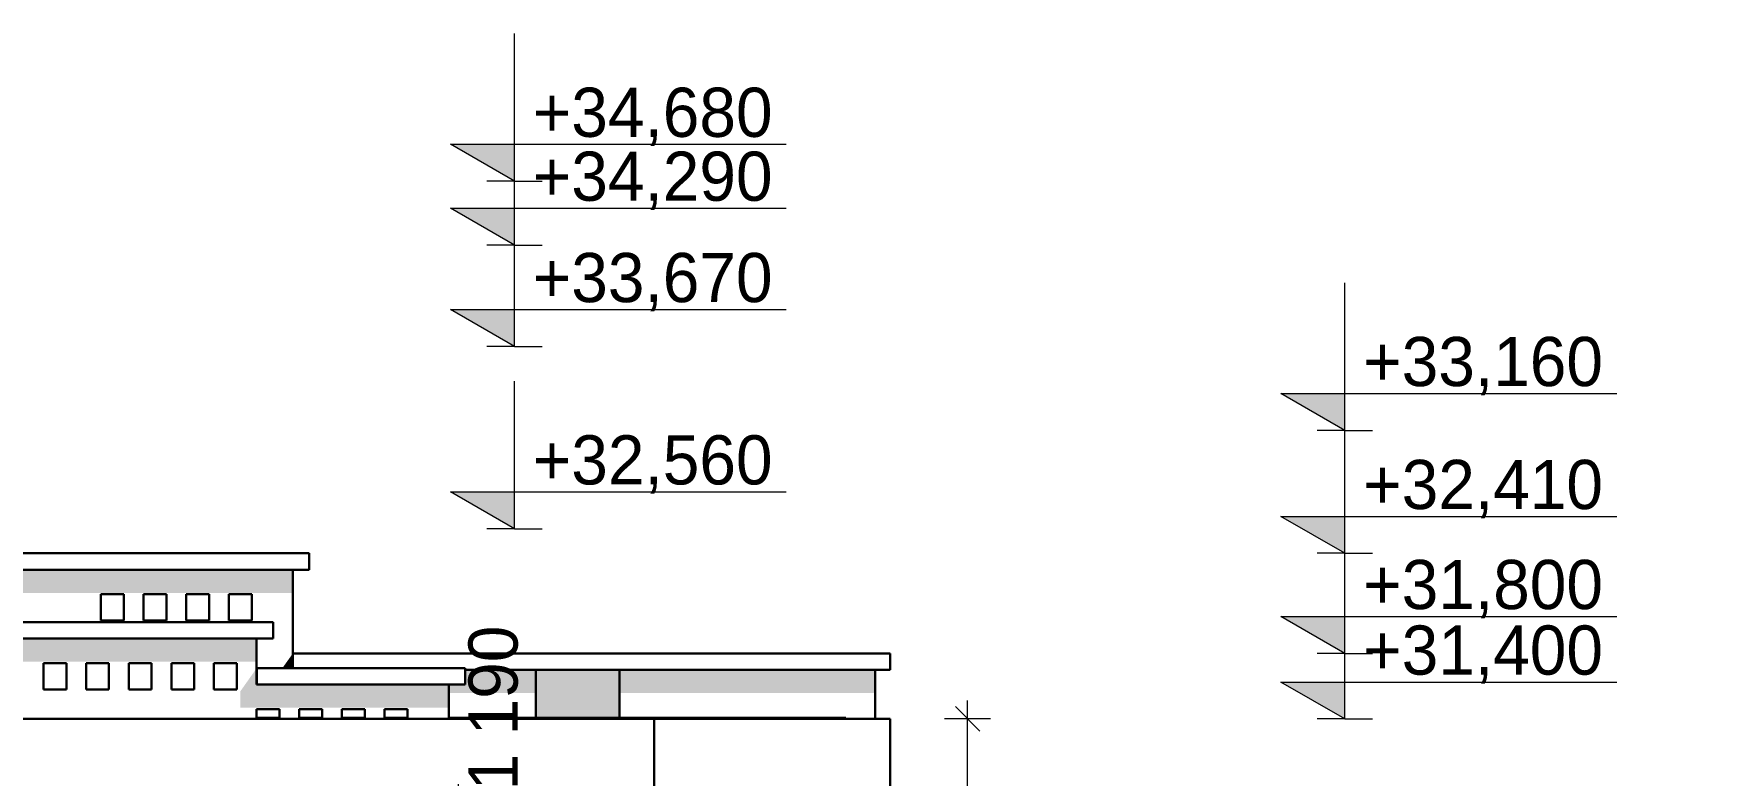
# Model space of a CAD drawing. Extents: x 433743 to 1380979, y -3599 to 36112.
# Drawn here: x 511188 to 521428, y 31055 to 35580 of the extents above; entities that cross this region are included whole.
import ezdxf

# ---------------------------------------------------------------- set-up
doc = ezdxf.new("R2010")
doc.units = 0
doc.header["$MEASUREMENT"] = 0
doc.layers.add('0_Ном_пера__98', color=7, linetype='Continuous', lineweight=13, true_color=0x001f3e)
for name, color, linetype in [('Двери ArchiCAD', 7, 'Continuous'), ('Интерьер- Перегородка', 7, 'Continuous'), ('Крыши', 7, 'Continuous'), ('Перекрытия', 7, 'Continuous'), ('Стены наружные', 7, 'Continuous')]:
    doc.layers.add(name, color=color, linetype=linetype)
for name, color, linetype, lineweight in [('Двери ArchiCAD_Ном_пера__41', 7, 'Continuous', 30), ('Интерьер- Перегородка_Ном_пера__41', 7, 'Continuous', 30), ('Интерьер- Перегородка_Ном_пера__7', 7, 'Continuous', 5), ('Крыши_Ном_пера__61', 7, 'Continuous', 40), ('Перекрытия_Ном_пера__41', 7, 'Continuous', 30), ('Стены наружные_Ном_пера__41', 7, 'Continuous', 30), ('Стены наружные_Ном_пера__7', 7, 'Continuous', 5)]:
    doc.layers.add(name, color=color, linetype=linetype, lineweight=lineweight)
doc.styles.add('СГЕНЕРИР_СТИЛЬ_1', font='')
doc.styles.add('СГЕНЕРИР_СТИЛЬ_3', font='')
doc.styles.get('СГЕНЕРИР_СТИЛЬ_1').set_extended_font_data('Century Gothic')
doc.styles.get('СГЕНЕРИР_СТИЛЬ_3').set_extended_font_data('Arial Unicode MS Кириллический')
doc.dimstyles.new('СГЕНЕРИР_СТИЛЬ__1', dxfattribs={"dimtxt": 300, "dimasz": 142.5, "dimexe": 0.18, "dimexo": 300, "dimgap": 0.09, "dimtad": 3, "dimdec": 0, "dimzin": 0, "dimdsep": 46, "dimtxsty": 'СГЕНЕРИР_СТИЛЬ_3', "dimblk": 'ARROWHEAD_6', "dimblk1": 'ARROWHEAD_6', "dimblk2": 'ARROWHEAD_6', "dimcen": 0.09, "dimclrd": 256, "dimclre": 256, "dimclrt": 256, "dimadec": 0, "dimazin": 0, "dimtfac": 1, "dimtdec": 4, "dimtmove": 0, "dimatfit": 3, "dimfxl": 0, "dimtolj": 1, "dimtzin": 0, "dimarcsym": 0})
doc.dimstyles.new('СГЕНЕРИР_СТИЛЬ__2', dxfattribs={"dimtxt": 300, "dimasz": 142.5, "dimexe": 0.18, "dimexo": 300, "dimgap": 0.09, "dimtad": 1, "dimdec": 0, "dimzin": 0, "dimdsep": 46, "dimtxsty": 'СГЕНЕРИР_СТИЛЬ_3', "dimblk": 'ARROWHEAD_6', "dimblk1": 'ARROWHEAD_6', "dimblk2": 'ARROWHEAD_6', "dimcen": 0.09, "dimclrd": 256, "dimclre": 256, "dimclrt": 256, "dimadec": 0, "dimazin": 0, "dimtfac": 1, "dimtdec": 4, "dimtmove": 0, "dimatfit": 3, "dimfxl": 0, "dimtolj": 1, "dimtzin": 0, "dimarcsym": 0})

# ---------------------------------------------------------------- blocks, each defined once
blk = doc.blocks.new('Элемент разреза_47', base_point=(133391, 0))
at = {"layer": 'Перекрытия_Ном_пера__41', "linetype": 'Continuous'}
for p, q in [((510529, 31400), (510995, 31400)), ((510529, 30890), (510529, 31400)), ((510995, 31400), (514971, 31400)), ((510995, 30890), (510995, 31400)), ((514971, 30890), (514971, 31400)), ((510529, 30890), (510995, 30890)), ((510995, 30890), (514971, 30890))]:
    blk.add_line(p, q, dxfattribs=at)
blk = doc.blocks.new('Элемент разреза_60', base_point=(133391, 0))
at = {"layer": 'Перекрытия_Ном_пера__41', "linetype": 'Continuous'}
for p, q in [((512549, 31710), (513819, 31710)), ((512549, 31610), (512549, 31710)), ((513819, 31610), (513819, 31710)), ((512549, 31610), (513819, 31610))]:
    blk.add_line(p, q, dxfattribs=at)
blk = doc.blocks.new('Элемент разреза_61', base_point=(133391, 0))
at = {"layer": 'Перекрытия_Ном_пера__41', "linetype": 'Continuous'}
for p, q in [((510599, 31990), (512649, 31990)), ((510599, 31890), (510599, 31990)), ((512649, 31890), (512649, 31990)), ((510599, 31890), (512649, 31890))]:
    blk.add_line(p, q, dxfattribs=at)
blk = doc.blocks.new('Элемент разреза_64', base_point=(133391, 0))
at = {"layer": 'Перекрытия_Ном_пера__41', "linetype": 'Continuous'}
for p, q in [((514971, 31400), (516409, 31400)), ((516409, 30900), (516409, 31400)), ((514971, 30900), (516409, 30900))]:
    blk.add_line(p, q, dxfattribs=at)
blk = doc.blocks.new('Элемент разреза_108', base_point=(133391, 0))
at = {"layer": 'Перекрытия_Ном_пера__41', "linetype": 'Continuous'}
for p, q in [((512769, 31800), (516409, 31800)), ((512769, 31710), (512769, 31800)), ((516409, 31700), (516409, 31800)), ((513819, 31700), (516409, 31700))]:
    blk.add_line(p, q, dxfattribs=at)
blk = doc.blocks.new('Элемент разреза_109', base_point=(133391, 0))
at = {"layer": 'Перекрытия_Ном_пера__41', "linetype": 'Continuous'}
for p, q in [((510599, 32410), (512869, 32410)), ((512869, 32310), (512869, 32410)), ((510599, 32310), (512869, 32310))]:
    blk.add_line(p, q, dxfattribs=at)
blk = doc.blocks.new('Элемент разреза_144', base_point=(133391, 0))
at = {"layer": 'Крыши_Ном_пера__61', "linetype": 'Continuous'}
for p, q in [((512688, 31405), (512548, 31405)), ((512948, 31405), (512808, 31405)), ((513208, 31405), (513068, 31405)), ((513468, 31405), (513328, 31405)), ((516139, 31405), (513719, 31405)), ((516139, 31400), (516139, 31405))]:
    blk.add_line(p, q, dxfattribs=at)
blk = doc.blocks.new('Элемент разреза_164', base_point=(133391, 0))
at = {"layer": 'Стены наружные_Ном_пера__7', "linetype": 'Continuous'}
for points in [[(514759, 31700), (514759, 31559), (516309, 31559), (516319, 31573), (516319, 31700)], [(516139, 31405), (514759, 31405), (514759, 31405), (516139, 31405), (516139, 31400), (516319, 31400), (516139, 31400)], [(516259, 30688), (516319, 30773), (516319, 30900), (516259, 30900)]]:
    blk.add_hatch(color=256, dxfattribs=at).paths.add_polyline_path(points, flags=0)
at = {"layer": 'Стены наружные_Ном_пера__41', "linetype": 'Continuous'}
for p, q in [((514249, 31700), (514249, 31405)), ((516319, 31400), (516319, 31700)), ((516319, 27900), (516319, 30900))]:
    blk.add_line(p, q, dxfattribs=at)
blk = doc.blocks.new('Элемент разреза_165', base_point=(133391, 0))
at = {"layer": 'Стены наружные_Ном_пера__7', "linetype": 'Continuous'}
for points in [[(510159, 32169), (510219, 32169), (510219, 32310), (510159, 32310)], [(510479, 32310), (510339, 32310), (510339, 32169), (510479, 32169)], [(512769, 32310), (510599, 32310), (510599, 32169), (512769, 32169)], [(512705, 31710), (512769, 31710), (512769, 31800)], [(512548, 31405), (512688, 31405), (512688, 31405), (512548, 31405)]]:
    blk.add_hatch(color=256, dxfattribs=at).paths.add_polyline_path(points, flags=0)
at = {"layer": 'Стены наружные_Ном_пера__41', "linetype": 'Continuous'}
blk.add_line((512769, 32310), (512769, 31800), dxfattribs=at)
blk = doc.blocks.new('Элемент разреза_289', base_point=(133391, 0))
at = {"layer": 'Стены наружные_Ном_пера__7', "linetype": 'Continuous'}
for points in [[(513719, 31610), (513719, 31559), (514249, 31559), (514249, 31405), (513719, 31405), (513719, 31405), (514759, 31405), (514759, 31700), (513819, 31700), (513819, 31610)], [(512808, 31405), (512808, 31405), (512948, 31405), (512948, 31405)], [(513068, 31405), (513208, 31405), (513208, 31405), (513068, 31405)], [(513328, 31405), (513468, 31405), (513468, 31405), (513328, 31405)]]:
    blk.add_hatch(color=256, dxfattribs=at).paths.add_polyline_path(points, flags=0)
at = {"layer": 'Стены наружные_Ном_пера__41', "linetype": 'Continuous'}
blk.add_line((514759, 31700), (514759, 31405), dxfattribs=at)
blk = doc.blocks.new('Элемент разреза_383', base_point=(133391, 0))
at = {"layer": 'Интерьер- Перегородка_Ном_пера__7', "linetype": 'Continuous'}
blk.add_hatch(color=256, dxfattribs=at).paths.add_polyline_path([(512548, 31469), (513719, 31469), (513719, 31610), (512548, 31610)], flags=0)
at = {"layer": 'Интерьер- Перегородка_Ном_пера__41', "linetype": 'Continuous'}
for p, q in [((512548, 31610), (512549, 31610)), ((513719, 31610), (513719, 31400))]:
    blk.add_line(p, q, dxfattribs=at)
blk = doc.blocks.new('Элемент разреза_490', base_point=(133391, 0))
at = {"layer": 'Интерьер- Перегородка_Ном_пера__7', "linetype": 'Continuous'}
for points in [[(512548, 31890), (510599, 31890), (510599, 31749), (512548, 31749)], [(512449, 31469), (512548, 31469), (512548, 31709), (512449, 31569)]]:
    blk.add_hatch(color=256, dxfattribs=at).paths.add_polyline_path(points, flags=0)
at = {"layer": 'Интерьер- Перегородка_Ном_пера__41', "linetype": 'Continuous'}
for p, q in [((510599, 31890), (510599, 31890)), ((512548, 31610), (512548, 31890)), ((512548, 31400), (512548, 31460))]:
    blk.add_line(p, q, dxfattribs=at)
blk = doc.blocks.new('Элемент разреза_899', base_point=(133391, 0))
at = {"layer": 'Двери ArchiCAD_Ном_пера__41', "linetype": 'Continuous'}
for p, q in [((512288, 31580), (512288, 31740)), ((512288, 31740), (512428, 31740)), ((512428, 31740), (512428, 31580)), ((512428, 31580), (512288, 31580))]:
    blk.add_line(p, q, dxfattribs=at)
blk = doc.blocks.new('Элемент разреза_902', base_point=(133391, 0))
at = {"layer": 'Двери ArchiCAD_Ном_пера__41', "linetype": 'Continuous'}
for p, q in [((512028, 31580), (512028, 31740)), ((512028, 31740), (512168, 31740)), ((512168, 31740), (512168, 31580)), ((512168, 31580), (512028, 31580))]:
    blk.add_line(p, q, dxfattribs=at)
blk = doc.blocks.new('Элемент разреза_903', base_point=(133391, 0))
at = {"layer": 'Двери ArchiCAD_Ном_пера__41', "linetype": 'Continuous'}
for p, q in [((511768, 31580), (511768, 31740)), ((511768, 31740), (511908, 31740)), ((511908, 31740), (511908, 31580)), ((511908, 31580), (511768, 31580))]:
    blk.add_line(p, q, dxfattribs=at)
blk = doc.blocks.new('Элемент разреза_904', base_point=(133391, 0))
at = {"layer": 'Двери ArchiCAD_Ном_пера__41', "linetype": 'Continuous'}
for p, q in [((511508, 31580), (511508, 31740)), ((511508, 31740), (511648, 31740)), ((511648, 31740), (511648, 31580)), ((511648, 31580), (511508, 31580))]:
    blk.add_line(p, q, dxfattribs=at)
blk = doc.blocks.new('Элемент разреза_905', base_point=(133391, 0))
at = {"layer": 'Двери ArchiCAD_Ном_пера__41', "linetype": 'Continuous'}
for p, q in [((511248, 31580), (511248, 31740)), ((511248, 31740), (511388, 31740)), ((511388, 31740), (511388, 31580)), ((511388, 31580), (511248, 31580))]:
    blk.add_line(p, q, dxfattribs=at)
blk = doc.blocks.new('Элемент разреза_907', base_point=(133391, 0))
at = {"layer": 'Двери ArchiCAD_Ном_пера__41', "linetype": 'Continuous'}
for p, q in [((511599, 32160), (511599, 32000)), ((511739, 32160), (511599, 32160)), ((511739, 32000), (511739, 32160)), ((511599, 32000), (511739, 32000))]:
    blk.add_line(p, q, dxfattribs=at)
blk = doc.blocks.new('Элемент разреза_908', base_point=(133391, 0))
at = {"layer": 'Двери ArchiCAD_Ном_пера__41', "linetype": 'Continuous'}
for p, q in [((512119, 32160), (512119, 32000)), ((512259, 32160), (512119, 32160)), ((512259, 32000), (512259, 32160)), ((512119, 32000), (512259, 32000))]:
    blk.add_line(p, q, dxfattribs=at)
blk = doc.blocks.new('Элемент разреза_909', base_point=(133391, 0))
at = {"layer": 'Двери ArchiCAD_Ном_пера__41', "linetype": 'Continuous'}
for p, q in [((511999, 32160), (511859, 32160)), ((511859, 32160), (511859, 32000)), ((511999, 32000), (511999, 32160)), ((511859, 32000), (511999, 32000))]:
    blk.add_line(p, q, dxfattribs=at)
blk = doc.blocks.new('Элемент разреза_910', base_point=(133391, 0))
at = {"layer": 'Двери ArchiCAD_Ном_пера__41', "linetype": 'Continuous'}
for p, q in [((512519, 32160), (512379, 32160)), ((512379, 32160), (512379, 32000)), ((512519, 32000), (512519, 32160)), ((512379, 32000), (512519, 32000))]:
    blk.add_line(p, q, dxfattribs=at)
blk = doc.blocks.new('Элемент разреза_911', base_point=(133391, 0))
at = {"layer": 'Двери ArchiCAD_Ном_пера__41', "linetype": 'Continuous'}
for p, q in [((512688, 31460), (512548, 31460)), ((512688, 31400), (512688, 31460))]:
    blk.add_line(p, q, dxfattribs=at)
blk = doc.blocks.new('Элемент разреза_912', base_point=(133391, 0))
at = {"layer": 'Двери ArchiCAD_Ном_пера__41', "linetype": 'Continuous'}
for p, q in [((513468, 31460), (513328, 31460)), ((513328, 31460), (513328, 31400)), ((513468, 31400), (513468, 31460))]:
    blk.add_line(p, q, dxfattribs=at)
blk = doc.blocks.new('Элемент разреза_913', base_point=(133391, 0))
at = {"layer": 'Двери ArchiCAD_Ном_пера__41', "linetype": 'Continuous'}
for p, q in [((513208, 31460), (513068, 31460)), ((513068, 31460), (513068, 31400)), ((513208, 31400), (513208, 31460))]:
    blk.add_line(p, q, dxfattribs=at)
blk = doc.blocks.new('Элемент разреза_914', base_point=(133391, 0))
at = {"layer": 'Двери ArchiCAD_Ном_пера__41', "linetype": 'Continuous'}
for p, q in [((512948, 31460), (512808, 31460)), ((512808, 31460), (512808, 31400)), ((512948, 31400), (512948, 31460))]:
    blk.add_line(p, q, dxfattribs=at)
blk = doc.blocks.new('Линейный размер_1', base_point=(519182, 0))
at = {"layer": '0_Ном_пера__98', "linetype": 'Continuous'}
for points in [[(519182, 33160), (518792, 33385), (519182, 33385)], [(519182, 32410), (518792, 32635), (519182, 32635)], [(519182, 31800), (518792, 32025), (519182, 32025)], [(519182, 31400), (518792, 31625), (519182, 31625)]]:
    blk.add_hatch(color=256, dxfattribs=at).paths.add_polyline_path(points, flags=0)
for p, q in [((519182, 33160), (519182, 34060)), ((519182, 33160), (518792, 33385)), ((518792, 33385), (519182, 33385)), ((519182, 33385), (520839, 33385)), ((519182, 32410), (519182, 33310)), ((519182, 33160), (519013, 33160)), ((519182, 33160), (519350, 33160)), ((519182, 31800), (519182, 32700)), ((519182, 32410), (518792, 32635)), ((518792, 32635), (519182, 32635)), ((519182, 32635), (520839, 32635)), ((519182, 32410), (519013, 32410)), ((519182, 32410), (519350, 32410)), ((519182, 31400), (519182, 32300)), ((519182, 31800), (518792, 32025)), ((518792, 32025), (519182, 32025)), ((519182, 32025), (520839, 32025)), ((519182, 31800), (519013, 31800)), ((519182, 31800), (519350, 31800)), ((519182, 31400), (518792, 31625)), ((518792, 31625), (519182, 31625)), ((519182, 31625), (520839, 31625)), ((519182, 31400), (519013, 31400)), ((519182, 31400), (519350, 31400))]:
    blk.add_line(p, q, dxfattribs=at)
at = {"layer": '0_Ном_пера__98', "char_height": 300, "attachment_point": 1, "style": 'СГЕНЕРИР_СТИЛЬ_1'}
for s, insert in [('{+33,160}', (519294, 33730)), ('{+32,410}', (519294, 32980)), ('{+31,800}', (519294, 32370)), ('{+31,400}', (519294, 31970))]:
    blk.add_mtext(s, dxfattribs=dict(at, insert=insert))
blk = doc.blocks.new('Линейный размер_18', base_point=(514120, 32560))
at = {"layer": '0_Ном_пера__98', "linetype": 'Continuous'}
for points in [[(514120, 34680), (513730, 34905), (514120, 34905)], [(514120, 34290), (513730, 34515), (514120, 34515)], [(514120, 33672), (513730, 33897), (514120, 33897)], [(514120, 32560), (513730, 32785), (514120, 32785)]]:
    blk.add_hatch(color=256, dxfattribs=at).paths.add_polyline_path(points, flags=0)
for p, q in [((514120, 34680), (514120, 35580)), ((514120, 34290), (514120, 35190)), ((514120, 34680), (513730, 34905)), ((513730, 34905), (514120, 34905)), ((514120, 34905), (515777, 34905)), ((514120, 34680), (513951, 34680)), ((514120, 34680), (514288, 34680)), ((514120, 34290), (513730, 34515)), ((513730, 34515), (514120, 34515)), ((514120, 33672), (514120, 34572)), ((514120, 34515), (515777, 34515)), ((514120, 34290), (513951, 34290)), ((514120, 34290), (514288, 34290)), ((514120, 33672), (513730, 33897)), ((513730, 33897), (514120, 33897)), ((514120, 33897), (515777, 33897)), ((514120, 33672), (513951, 33672)), ((514120, 33672), (514288, 33672)), ((514120, 32560), (514120, 33460)), ((514120, 32560), (513730, 32785)), ((513730, 32785), (514120, 32785)), ((514120, 32785), (515777, 32785)), ((514120, 32560), (513951, 32560)), ((514120, 32560), (514288, 32560))]:
    blk.add_line(p, q, dxfattribs=at)
at = {"layer": '0_Ном_пера__98', "char_height": 300, "attachment_point": 1, "style": 'СГЕНЕРИР_СТИЛЬ_1'}
for s, insert in [('{+34,680}', (514232, 35250)), ('{+34,290}', (514232, 34860)), ('{+33,670}', (514232, 34242)), ('{+32,560}', (514232, 33130))]:
    blk.add_mtext(s, dxfattribs=dict(at, insert=insert))
blk = doc.blocks.new('*D979', base_point=(133391, 0))
at = {"layer": '0_Ном_пера__98', "linetype": 'Continuous'}
for p, q in [((516957, 31325), (516807, 31475)), ((516882, 31400), (516882, 31512)), ((517022, 31400), (516741, 31400)), ((516882, 30900), (516882, 31400)), ((516807, 30975), (516957, 30825)), ((517022, 30900), (516741, 30900))]:
    blk.add_line(p, q, dxfattribs=at)
blk = doc.blocks.new('ARROWHEAD_6')
at = {"linetype": 'Continuous'}
for p, q in [((0, 0), (-1, 0)), ((-0.5, -0.5), (0.5, 0.5))]:
    blk.add_line(p, q, dxfattribs=at)
blk = doc.blocks.new('*D999', base_point=(133391, 0))
at = {"layer": '0_Ном_пера__98', "linetype": 'Continuous'}
for p, q in [((513854, 30815), (513704, 30965)), ((513779, 30890), (513779, 31003)), ((513919, 30890), (513638, 30890)), ((513779, 29700), (513779, 30890)), ((513919, 29700), (513638, 29700)), ((513704, 29775), (513854, 29625))]:
    blk.add_line(p, q, dxfattribs=at)
at = {"layer": '0_Ном_пера__98', "insert": (513839, 30965), "char_height": 300, "attachment_point": 1, "rotation": 90, "style": 'СГЕНЕРИР_СТИЛЬ_1'}
blk.add_mtext('{1\xa0190}', dxfattribs=at)
blk = doc.blocks.new('*D1099', base_point=(133391, 0))
at = {"layer": '0_Ном_пера__98', "linetype": 'Continuous'}
for p, q in [((447091, 30815), (446941, 30965)), ((447016, 30890), (447016, 31002)), ((447316, 30890), (446875, 30890)), ((447016, 29700), (447016, 30890)), ((447316, 29700), (446875, 29700)), ((446941, 29775), (447091, 29625))]:
    blk.add_line(p, q, dxfattribs=at)
at = {"layer": '0_Ном_пера__98', "insert": (446656, 30965), "char_height": 300, "attachment_point": 1, "rotation": 90, "style": 'СГЕНЕРИР_СТИЛЬ_1'}
blk.add_mtext('{1\xa0190}', dxfattribs=at)
blk = doc.blocks.new('*D1118', base_point=(133391, 0))
at = {"layer": '0_Ном_пера__98', "linetype": 'Continuous'}
for p, q in [((443260, 31325), (443110, 31475)), ((443185, 31400), (443185, 31512)), ((443485, 31400), (443044, 31400)), ((443185, 30900), (443185, 31400)), ((443110, 30975), (443260, 30825)), ((443485, 30900), (443044, 30900))]:
    blk.add_line(p, q, dxfattribs=at)

msp = doc.modelspace()

# ---------------------------------------------------------------- block references
at = {"linetype": 'Continuous'}
for name, p in [('Линейный размер_18', (514119.6, 32560)), ('Линейный размер_1', (519181.7, 0))]:
    msp.add_blockref(name, p, dxfattribs=at)
at = {"layer": 'Двери ArchiCAD'}
for name in ['Элемент разреза_907', 'Элемент разреза_909', 'Элемент разреза_908', 'Элемент разреза_910', 'Элемент разреза_905', 'Элемент разреза_904', 'Элемент разреза_903', 'Элемент разреза_902', 'Элемент разреза_899', 'Элемент разреза_911', 'Элемент разреза_914', 'Элемент разреза_913', 'Элемент разреза_912']:
    msp.add_blockref(name, (133390.9, 0), dxfattribs=at)
at = {"layer": 'Интерьер- Перегородка'}
for name in ['Элемент разреза_490', 'Элемент разреза_383']:
    msp.add_blockref(name, (133390.9, 0), dxfattribs=at)
at = {"layer": 'Крыши'}
msp.add_blockref('Элемент разреза_144', (133390.9, 0), dxfattribs=at)
at = {"layer": 'Перекрытия'}
for name in ['Элемент разреза_109', 'Элемент разреза_61', 'Элемент разреза_108', 'Элемент разреза_60', 'Элемент разреза_47', 'Элемент разреза_64']:
    msp.add_blockref(name, (133390.9, 0), dxfattribs=at)
at = {"layer": 'Стены наружные'}
for name in ['Элемент разреза_165', 'Элемент разреза_289', 'Элемент разреза_164']:
    msp.add_blockref(name, (133390.9, 0), dxfattribs=at)

# ---------------------------------------------------------------- dimensions: what is measured, and where the dimension line sits
at = {"linetype": 'Continuous'}
for base, p1, p2, dimstyle, picture, middle in [((447015.8, 0), (1380567.2, 29700), (1380979.5, 30890), 'СГЕНЕРИР_СТИЛЬ__2', '*D1099', (446805.8, 31479.3)), ((513778.7, 0), (513725.5, 29700), (514137.7, 30890), 'СГЕНЕРИР_СТИЛЬ__1', '*D999', (513988.7, 31479.3)), ((443184.8, 0), (516408.9, 30900), (516408.9, 31400), 'СГЕНЕРИР_СТИЛЬ__2', '*D1118', (442974.8, 30459.3)), ((516881.8, 0), (516408.9, 30900), (516408.9, 31400), 'СГЕНЕРИР_СТИЛЬ__1', '*D979', (517091.8, 30459.3))]:
    dim = msp.add_linear_dim(base=base, p1=p1, p2=p2, angle=90, dimstyle=dimstyle, dxfattribs=at)
    dim.commit()
    dim.dimension.update_dxf_attribs({"geometry": picture, "text_midpoint": middle})

doc.saveas('drawing.dxf')
